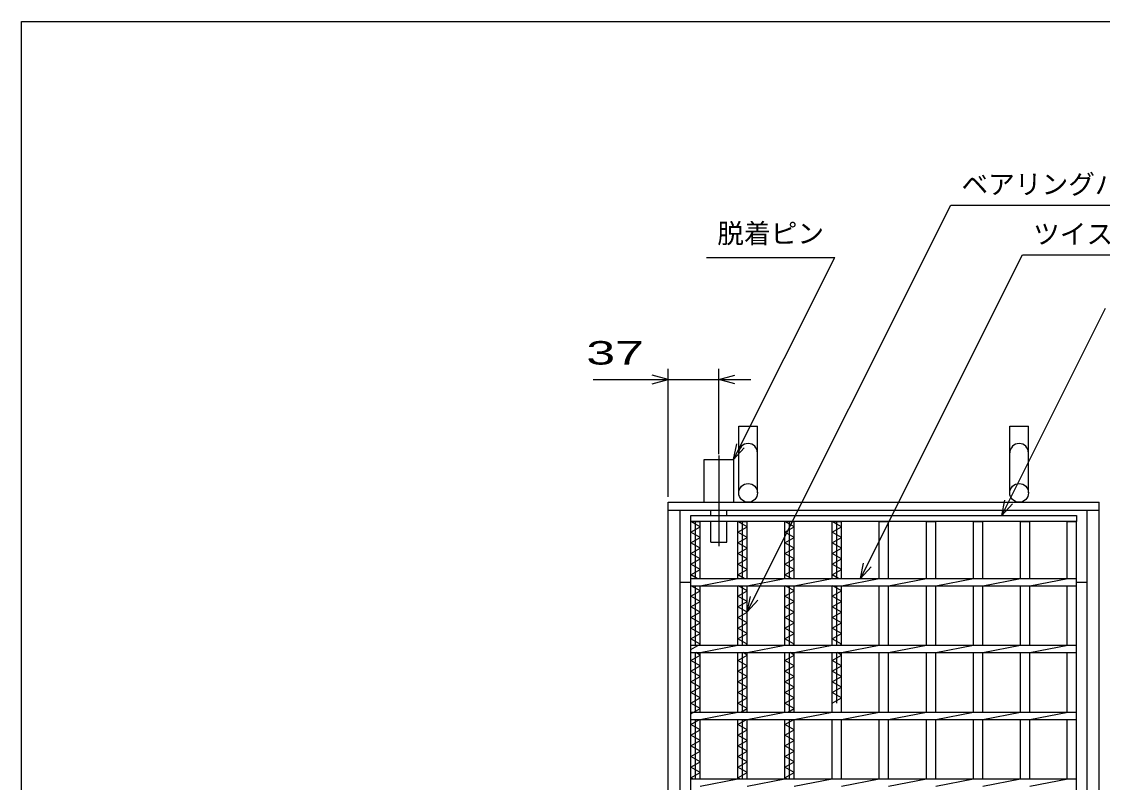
# Model space of a CAD drawing. Units: millimetres, scale not verified. Extents: x -1456 to 1385, y -1026 to 843.
# Drawn here: x -1383 to -574, y 272 to 843 of the extents above; entities that cross this region are included whole.
import ezdxf
from ezdxf.enums import TextEntityAlignment as Align

# ---------------------------------------------------------------- set-up
doc = ezdxf.new("R2010")
doc.units = ezdxf.units.MM
doc.header["$LTSCALE"] = 8
doc.linetypes.add('LONG_DASHED_DOTTED', pattern=[15.25, 12, -1.5, 0.25, -1.5])
for name, color, linetype, lineweight in [('0_2', 150, 'Continuous', 25), ('16', 3, 'Continuous', 25), ('19', 6, 'Continuous', 25), ('22', 4, 'Continuous', 25)]:
    doc.layers.add(name, color=color, linetype=linetype, lineweight=lineweight)
doc.styles.add('ベクトル', font='')
doc.styles.get('ベクトル').set_extended_font_data('ベクトル')

msp = doc.modelspace()

# ---------------------------------------------------------------- linework, layer by layer
at = {"layer": '0_2'}
for p, q in [((-1383.2, -917.2), (-1383.2, 842.8)), ((-1383.2, 842.8), (1384.8, 842.8))]:
    msp.add_line(p, q, dxfattribs=at)
at = {"layer": '16'}
for p, q in [((-882, 472.5), (-593, 472.5)), ((-882, 468), (-882, 472.5)), ((-593, 472.5), (-593, 468)), ((-593, 468), (-882, 468)), ((-882, -223), (-882, 468)), ((-882, 468), (-875, 468)), ((-875, 464), (-882, 468)), ((-882, 460), (-875, 464)), ((-878.5, 425.25), (-878.5, 468)), ((-875, 425.25), (-875, 468)), ((-846.7, 425.25), (-846.7, 468)), ((-846.7, 468), (-839.7, 468)), ((-839.7, 464), (-846.7, 468)), ((-846.7, 460), (-839.7, 464)), ((-843.2, 425.25), (-843.2, 468)), ((-839.7, 425.25), (-839.7, 468)), ((-811.4, 425.25), (-811.4, 468)), ((-811.4, 468), (-804.4, 468)), ((-804.4, 464), (-811.4, 468)), ((-811.4, 460), (-804.4, 464)), ((-807.9, 425.25), (-807.9, 468)), ((-804.4, 425.25), (-804.4, 468)), ((-776.1, 425.25), (-776.1, 468)), ((-776.1, 468), (-769.1, 468)), ((-769.1, 464), (-776.1, 468)), ((-776.1, 460), (-769.1, 464)), ((-772.6, 425.25), (-772.6, 468)), ((-769.1, 425.25), (-769.1, 468)), ((-740.8, 425.25), (-740.8, 468)), ((-740.8, 468), (-733.8, 468)), ((-733.8, 425.25), (-733.8, 468)), ((-705.5, 425.25), (-705.5, 468)), ((-705.5, 468), (-698.5, 468)), ((-698.5, 425.25), (-698.5, 468)), ((-670.2, 425.25), (-670.2, 468)), ((-670.2, 468), (-663.2, 468)), ((-663.2, 425.25), (-663.2, 468)), ((-634.9, 425.25), (-634.9, 468)), ((-634.9, 468), (-627.9, 468)), ((-627.9, 425.25), (-627.9, 468)), ((-600, 425.25), (-600, 468)), ((-600, 468), (-593, 468)), ((-593, -223), (-593, 468)), ((-875, 456), (-882, 460)), ((-882, 452), (-875, 456)), ((-839.7, 456), (-846.7, 460)), ((-846.7, 452), (-839.7, 456)), ((-804.4, 456), (-811.4, 460)), ((-811.4, 452), (-804.4, 456)), ((-769.1, 456), (-776.1, 460)), ((-776.1, 452), (-769.1, 456)), ((-875, 448), (-882, 452)), ((-882, 444), (-875, 448)), ((-839.7, 448), (-846.7, 452)), ((-846.7, 444), (-839.7, 448)), ((-804.4, 448), (-811.4, 452)), ((-811.4, 444), (-804.4, 448)), ((-769.1, 448), (-776.1, 452)), ((-776.1, 444), (-769.1, 448)), ((-875, 440), (-882, 444)), ((-882, 436), (-875, 440)), ((-839.7, 440), (-846.7, 444)), ((-846.7, 436), (-839.7, 440)), ((-804.4, 440), (-811.4, 444)), ((-811.4, 436), (-804.4, 440)), ((-769.1, 440), (-776.1, 444)), ((-776.1, 436), (-769.1, 440)), ((-875, 432), (-882, 436)), ((-882, 428), (-875, 432)), ((-839.7, 432), (-846.7, 436)), ((-846.7, 428), (-839.7, 432)), ((-804.4, 432), (-811.4, 436)), ((-811.4, 428), (-804.4, 432)), ((-769.1, 432), (-776.1, 436)), ((-776.1, 428), (-769.1, 432)), ((-877.188, 425.25), (-882, 428)), ((-882, 425.25), (-593, 425.25)), ((-882, 419.75), (-882, 425.25)), ((-875, 419.75), (-846.7, 425.25)), ((-841.888, 425.25), (-846.7, 428)), ((-839.7, 419.75), (-811.4, 425.25)), ((-806.588, 425.25), (-811.4, 428)), ((-804.4, 419.75), (-776.1, 425.25)), ((-771.287, 425.25), (-776.1, 428)), ((-769.1, 419.75), (-740.8, 425.25)), ((-733.8, 419.75), (-705.5, 425.25)), ((-698.5, 419.75), (-670.2, 425.25)), ((-663.2, 419.75), (-634.9, 425.25)), ((-627.9, 419.75), (-599.6, 425.25)), ((-593, 419.75), (-593, 425.25)), ((-882, 419.75), (-593, 419.75)), ((-882, 412), (-875, 416)), ((-875, 416), (-881.562, 419.75)), ((-878.5, 375.25), (-878.5, 419.75)), ((-875, 375.25), (-875, 419.75)), ((-846.7, 375.25), (-846.7, 419.75)), ((-846.7, 412), (-839.7, 416)), ((-839.7, 416), (-846.263, 419.75)), ((-843.2, 375.25), (-843.2, 419.75)), ((-839.7, 375.25), (-839.7, 419.75)), ((-811.4, 375.25), (-811.4, 419.75)), ((-811.4, 412), (-804.4, 416)), ((-804.4, 416), (-810.963, 419.75)), ((-807.9, 375.25), (-807.9, 419.75)), ((-804.4, 375.25), (-804.4, 419.75)), ((-776.1, 375.25), (-776.1, 419.75)), ((-776.1, 412), (-769.1, 416)), ((-769.1, 416), (-775.662, 419.75)), ((-772.6, 375.25), (-772.6, 419.75)), ((-769.1, 375.25), (-769.1, 419.75)), ((-740.8, 375.25), (-740.8, 419.75)), ((-733.8, 375.25), (-733.8, 419.75)), ((-705.5, 375.25), (-705.5, 419.75)), ((-698.5, 375.25), (-698.5, 419.75)), ((-670.2, 375.25), (-670.2, 419.75)), ((-663.2, 375.25), (-663.2, 419.75)), ((-634.9, 375.25), (-634.9, 419.75)), ((-627.9, 375.25), (-627.9, 419.75)), ((-600, 375.25), (-600, 419.75)), ((-875, 408), (-882, 412)), ((-882, 404), (-875, 408)), ((-839.7, 408), (-846.7, 412)), ((-846.7, 404), (-839.7, 408)), ((-804.4, 408), (-811.4, 412)), ((-811.4, 404), (-804.4, 408)), ((-769.1, 408), (-776.1, 412)), ((-776.1, 404), (-769.1, 408)), ((-875, 400), (-882, 404)), ((-882, 396), (-875, 400)), ((-839.7, 400), (-846.7, 404)), ((-846.7, 396), (-839.7, 400)), ((-804.4, 400), (-811.4, 404)), ((-811.4, 396), (-804.4, 400)), ((-769.1, 400), (-776.1, 404)), ((-776.1, 396), (-769.1, 400)), ((-875, 392), (-882, 396)), ((-882, 388), (-875, 392)), ((-839.7, 392), (-846.7, 396)), ((-846.7, 388), (-839.7, 392)), ((-804.4, 392), (-811.4, 396)), ((-811.4, 388), (-804.4, 392)), ((-769.1, 392), (-776.1, 396)), ((-776.1, 388), (-769.1, 392)), ((-875, 384), (-882, 388)), ((-882, 380), (-875, 384)), ((-839.7, 384), (-846.7, 388)), ((-846.7, 380), (-839.7, 384)), ((-804.4, 384), (-811.4, 388)), ((-811.4, 380), (-804.4, 384)), ((-769.1, 384), (-776.1, 388)), ((-776.1, 380), (-769.1, 384)), ((-875, 376), (-882, 380)), ((-882, 372), (-875, 376)), ((-882, 375.25), (-593, 375.25)), ((-882, 369.75), (-882, 375.25)), ((-875, 369.75), (-846.7, 375.25)), ((-839.7, 376), (-846.7, 380)), ((-841.013, 375.25), (-839.7, 376)), ((-839.7, 369.75), (-811.4, 375.25)), ((-804.4, 376), (-811.4, 380)), ((-805.713, 375.25), (-804.4, 376)), ((-804.4, 369.75), (-776.1, 375.25)), ((-769.1, 376), (-776.1, 380)), ((-770.412, 375.25), (-769.1, 376)), ((-769.1, 369.75), (-740.8, 375.25)), ((-733.8, 369.75), (-705.5, 375.25)), ((-698.5, 369.75), (-670.2, 375.25)), ((-663.2, 369.75), (-634.9, 375.25)), ((-627.9, 369.75), (-599.6, 375.25)), ((-593, 369.75), (-593, 375.25)), ((-882, 369.75), (-593, 369.75)), ((-882, 364), (-875, 368)), ((-878.5, 325.25), (-878.5, 369.75)), ((-875, 368), (-878.062, 369.75)), ((-875, 325.25), (-875, 369.75)), ((-846.7, 325.25), (-846.7, 369.75)), ((-846.7, 364), (-839.7, 368)), ((-843.2, 325.25), (-843.2, 369.75)), ((-839.7, 368), (-842.763, 369.75)), ((-839.7, 325.25), (-839.7, 369.75)), ((-811.4, 325.25), (-811.4, 369.75)), ((-811.4, 364), (-804.4, 368)), ((-807.9, 325.25), (-807.9, 369.75)), ((-804.4, 368), (-807.463, 369.75)), ((-804.4, 325.25), (-804.4, 369.75)), ((-776.1, 325.25), (-776.1, 369.75)), ((-776.1, 364), (-769.1, 368)), ((-772.6, 332), (-772.6, 369.75)), ((-769.1, 368), (-772.162, 369.75)), ((-769.1, 325.25), (-769.1, 369.75)), ((-740.8, 325.25), (-740.8, 369.75)), ((-733.8, 325.25), (-733.8, 369.75)), ((-705.5, 325.25), (-705.5, 369.75)), ((-698.5, 325.25), (-698.5, 369.75)), ((-670.2, 325.25), (-670.2, 369.75)), ((-663.2, 325.25), (-663.2, 369.75)), ((-634.9, 325.25), (-634.9, 369.75)), ((-627.9, 325.25), (-627.9, 369.75)), ((-600, 325.25), (-600, 369.75)), ((-875, 360), (-882, 364)), ((-882, 356), (-875, 360)), ((-839.7, 360), (-846.7, 364)), ((-846.7, 356), (-839.7, 360)), ((-804.4, 360), (-811.4, 364)), ((-811.4, 356), (-804.4, 360)), ((-769.1, 360), (-776.1, 364)), ((-776.1, 356), (-769.1, 360)), ((-875, 352), (-882, 356)), ((-882, 348), (-875, 352)), ((-839.7, 352), (-846.7, 356)), ((-846.7, 348), (-839.7, 352)), ((-804.4, 352), (-811.4, 356)), ((-811.4, 348), (-804.4, 352)), ((-769.1, 352), (-776.1, 356)), ((-776.1, 348), (-769.1, 352)), ((-875, 344), (-882, 348)), ((-882, 340), (-875, 344)), ((-839.7, 344), (-846.7, 348)), ((-846.7, 340), (-839.7, 344)), ((-804.4, 344), (-811.4, 348)), ((-811.4, 340), (-804.4, 344)), ((-769.1, 344), (-776.1, 348)), ((-776.1, 340), (-769.1, 344)), ((-875, 336), (-882, 340)), ((-882, 332), (-875, 336)), ((-875, 328), (-882, 332)), ((-839.7, 336), (-846.7, 340)), ((-846.7, 332), (-839.7, 336)), ((-839.7, 328), (-846.7, 332)), ((-804.4, 336), (-811.4, 340)), ((-811.4, 332), (-804.4, 336)), ((-804.4, 328), (-811.4, 332)), ((-769.1, 336), (-776.1, 340)), ((-776.1, 332), (-769.1, 336)), ((-882, 324), (-875, 328)), ((-882, 325.25), (-593, 325.25)), ((-882, 319.75), (-882, 325.25)), ((-875, 319.75), (-846.7, 325.25)), ((-844.513, 325.25), (-839.7, 328)), ((-839.7, 319.75), (-811.4, 325.25)), ((-809.213, 325.25), (-804.4, 328)), ((-804.4, 319.75), (-776.1, 325.25)), ((-769.1, 319.75), (-740.8, 325.25)), ((-733.8, 319.75), (-705.5, 325.25)), ((-698.5, 319.75), (-670.2, 325.25)), ((-663.2, 319.75), (-634.9, 325.25)), ((-627.9, 319.75), (-599.6, 325.25)), ((-593, 319.75), (-593, 325.25)), ((-882, 319.75), (-593, 319.75)), ((-882, 316), (-875.438, 319.75)), ((-875, 312), (-882, 316)), ((-878.5, 275.25), (-878.5, 319.75)), ((-875, 275.25), (-875, 319.75)), ((-846.7, 275.25), (-846.7, 319.75)), ((-846.7, 316), (-840.138, 319.75)), ((-839.7, 312), (-846.7, 316)), ((-843.2, 275.25), (-843.2, 319.75)), ((-839.7, 275.25), (-839.7, 319.75)), ((-811.4, 275.25), (-811.4, 319.75)), ((-811.4, 316), (-804.838, 319.75)), ((-804.4, 312), (-811.4, 316)), ((-807.9, 275.25), (-807.9, 319.75)), ((-804.4, 275.25), (-804.4, 319.75)), ((-776.1, 275.25), (-776.1, 319.75)), ((-769.1, 275.25), (-769.1, 319.75)), ((-740.8, 275.25), (-740.8, 319.75)), ((-733.8, 275.25), (-733.8, 319.75)), ((-705.5, 275.25), (-705.5, 319.75)), ((-698.5, 275.25), (-698.5, 319.75)), ((-670.2, 275.25), (-670.2, 319.75)), ((-663.2, 275.25), (-663.2, 319.75)), ((-634.9, 275.25), (-634.9, 319.75)), ((-627.9, 275.25), (-627.9, 319.75)), ((-600, 275.25), (-600, 319.75)), ((-882, 308), (-875, 312)), ((-875, 304), (-882, 308)), ((-846.7, 308), (-839.7, 312)), ((-839.7, 304), (-846.7, 308)), ((-811.4, 308), (-804.4, 312)), ((-804.4, 304), (-811.4, 308)), ((-882, 300), (-875, 304)), ((-875, 296), (-882, 300)), ((-846.7, 300), (-839.7, 304)), ((-839.7, 296), (-846.7, 300)), ((-811.4, 300), (-804.4, 304)), ((-804.4, 296), (-811.4, 300)), ((-882, 292), (-875, 296)), ((-875, 288), (-882, 292)), ((-846.7, 292), (-839.7, 296)), ((-839.7, 288), (-846.7, 292)), ((-811.4, 292), (-804.4, 296)), ((-804.4, 288), (-811.4, 292)), ((-882, 284), (-875, 288)), ((-875, 280), (-882, 284)), ((-846.7, 284), (-839.7, 288)), ((-839.7, 280), (-846.7, 284)), ((-811.4, 284), (-804.4, 288)), ((-804.4, 280), (-811.4, 284)), ((-882, 276), (-875, 280)), ((-880.688, 275.25), (-882, 276)), ((-882, 275.25), (-593, 275.25)), ((-882, 269.75), (-882, 275.25)), ((-875, 269.75), (-846.7, 275.25)), ((-846.7, 276), (-839.7, 280)), ((-845.388, 275.25), (-846.7, 276)), ((-839.7, 269.75), (-811.4, 275.25)), ((-811.4, 276), (-804.4, 280)), ((-810.088, 275.25), (-811.4, 276)), ((-804.4, 269.75), (-776.1, 275.25)), ((-769.1, 269.75), (-740.8, 275.25)), ((-733.8, 269.75), (-705.5, 275.25)), ((-698.5, 269.75), (-670.2, 275.25)), ((-663.2, 269.75), (-634.9, 275.25)), ((-627.9, 269.75), (-599.6, 275.25)), ((-593, 269.75), (-593, 275.25))]:
    msp.add_line(p, q, dxfattribs=at)
at = {"layer": '19'}
for p, q in [((-846, 489.5), (-846, 539.5)), ((-846, 539.5), (-832, 539.5)), ((-832, 489.5), (-832, 539.5)), ((-643, 489.5), (-643, 539.5)), ((-643, 539.5), (-629, 539.5)), ((-629, 489.5), (-629, 539.5)), ((-871.85, 482.5), (-871.85, 514.5)), ((-871.85, 514.5), (-849.85, 514.5)), ((-849.85, 514.5), (-849.85, 482.5)), ((-899, 482.5), (-576, 482.5)), ((-899, -237.5), (-899, 482.5)), ((-576, -237.5), (-576, 482.5)), ((-899, 476.5), (-576, 476.5)), ((-890, -231.5), (-890, 476.5)), ((-866.85, 472.5), (-866.85, 476.5)), ((-854.85, 472.5), (-854.85, 476.5)), ((-585, -231.5), (-585, 476.5)), ((-866.85, 452.5), (-866.85, 468)), ((-854.85, 452.5), (-854.85, 468)), ((-866.85, 452.5), (-854.85, 452.5)), ((-890, 422.5), (-882, 422.5)), ((-593, 422.5), (-585, 422.5))]:
    msp.add_line(p, q, dxfattribs=at)
at = {"layer": '19', "linetype": 'LONG_DASHED_DOTTED'}
msp.add_line((-860.85, 517.5), (-860.85, 449.5), dxfattribs=at)
at = {"layer": '19'}
for centre in [(-839, 489.5), (-636, 489.5)]:
    msp.add_circle(centre, 7, dxfattribs=at)
for centre in [(-839, 519.5), (-636, 519.5)]:
    msp.add_arc(centre, 7, 0, 180, dxfattribs=at)
at = {"layer": '22'}
for p, q in [((-839.7, 400.25), (-687.2, 705.25)), ((-687.2, 705.25), (-319.2, 705.25)), ((-870.1, 666), (-774.1, 666)), ((-849.85, 514.5), (-774.1, 666)), ((-754.95, 425.25), (-633.575, 668)), ((-633.575, 668), (-397.575, 668)), ((-649.05, 472.5), (-571.3, 628)), ((-899, 574.5), (-911, 577.7)), ((-899, 486.5), (-899, 582.5)), ((-861, 518.496), (-861, 582.5)), ((-861, 574.5), (-849, 577.7)), ((-955, 574.5), (-899, 574.5)), ((-911, 571.3), (-899, 574.5)), ((-899, 574.5), (-861, 574.5)), ((-849, 571.3), (-861, 574.5)), ((-861, 574.5), (-837, 574.5)), ((-849.85, 514.5), (-847.45, 526.18)), ((-849.85, 514.5), (-841.85, 523.3)), ((-649.05, 472.5), (-646.65, 484.18)), ((-649.05, 472.5), (-641.05, 481.3)), ((-754.95, 425.25), (-752.55, 436.93)), ((-754.95, 425.25), (-746.95, 434.05)), ((-839.7, 400.25), (-837.3, 411.93)), ((-839.7, 400.25), (-831.7, 409.05))]:
    msp.add_line(p, q, dxfattribs=at)

# ---------------------------------------------------------------- texts
at = {"layer": '22', "color": 2, "style": 'ベクトル'}
for s, p in [('ベアリングバー：', (-679.2, 720.85)), ('脱着ピン', (-862.1, 684)), ('ツイストバー：', (-625.575, 683.6))]:
    msp.add_text(s, height=14.66, dxfattribs=at).set_placement(p, align=Align.MIDDLE_LEFT)
at = {"layer": '22', "color": 2, "style": 'ベクトル', "width": 1.65}
msp.add_text(' 37 ', height=17.6, dxfattribs=at).set_placement((-971, 594.5), align=Align.MIDDLE_LEFT)

doc.saveas('drawing.dxf')
